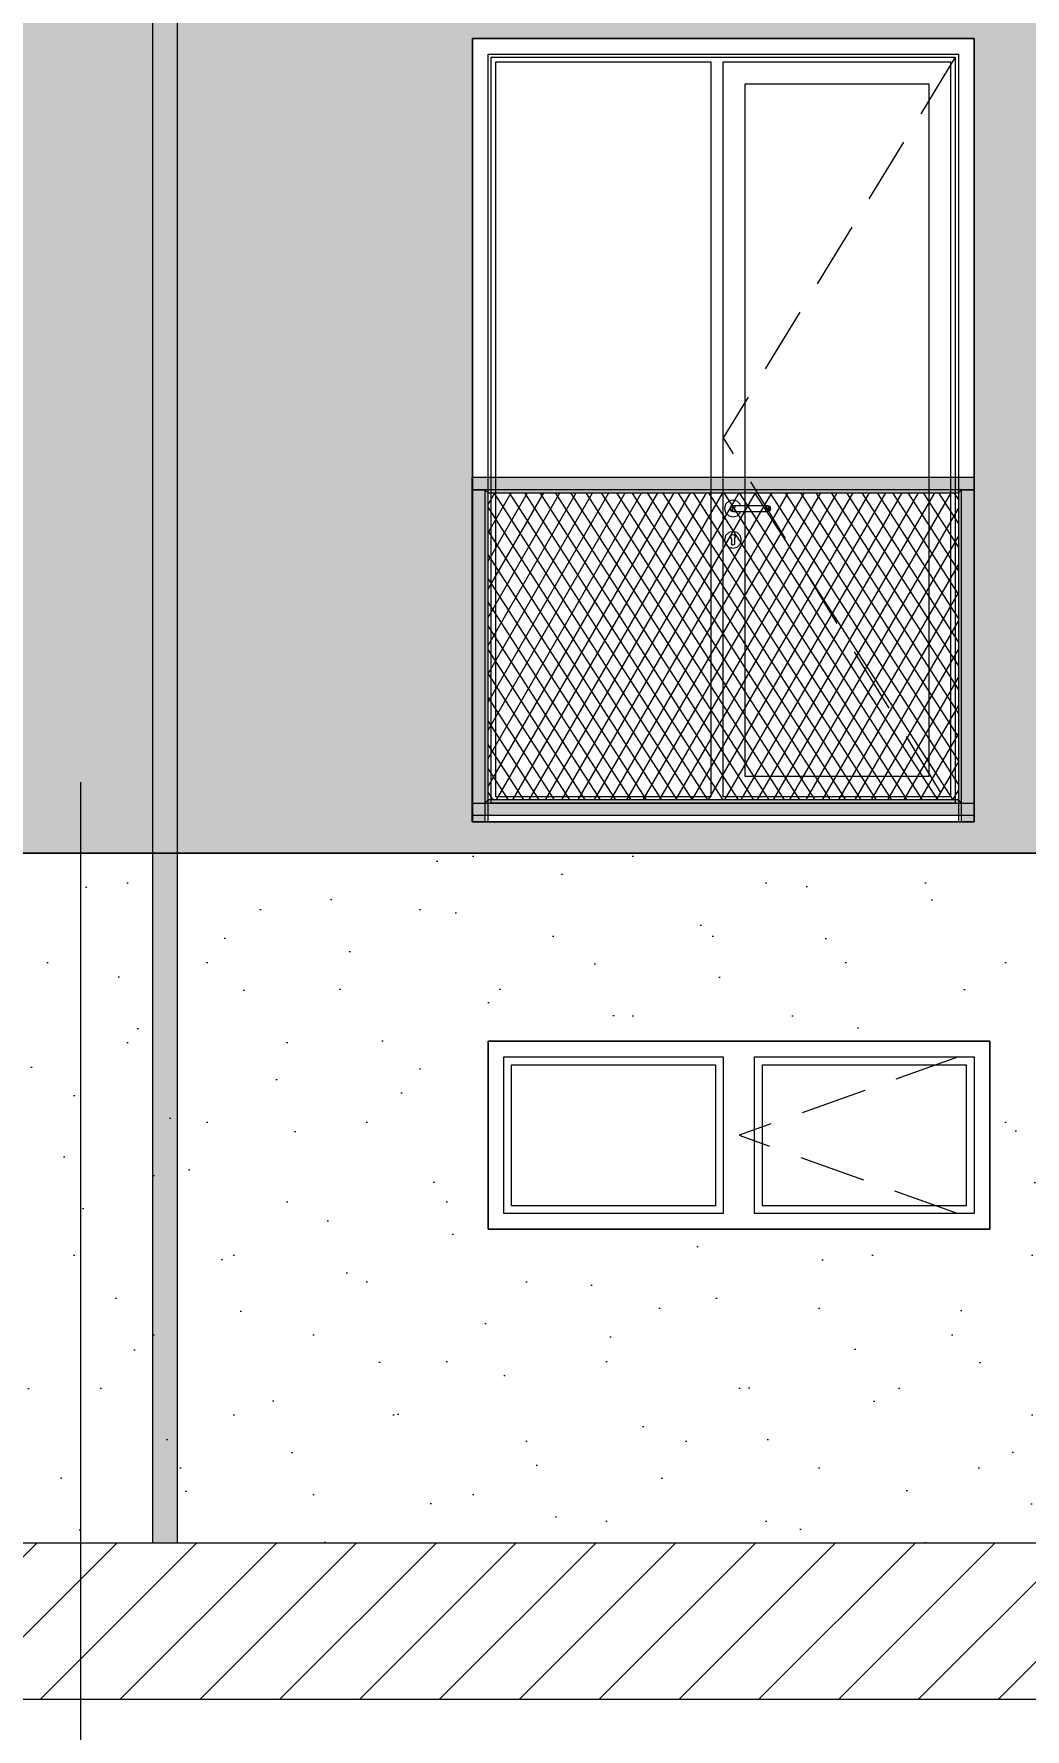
# Model space of a CAD drawing. Header units: millimetres. Extents: x 476244520 to 476657119, y 4620824743 to 4621446928.
# Drawn here: x 476546481 to 476549641, y 4621069851 to 4621075260 of the extents above; entities that cross this region are included whole.
import ezdxf

# ---------------------------------------------------------------- set-up
doc = ezdxf.new("R2010")
doc.units = ezdxf.units.MM
doc.header["$MEASUREMENT"] = 0
doc.linetypes.add('Hidden Line', pattern=[317.5, 211.666667, -105.833333])
for name, color, linetype, lineweight in [('0_Pen_No__250_Pen_No__255', 255, 'Continuous', 0), ('0_Pen_No__250_Pen_No__7', 7, 'Continuous', 0), ('2D Drafting - General_Pen_No__30_Pen_No__9_Pen_No__9_Pen_No__253', 252, 'Continuous', 0), ('2D Drafting - General_Pen_No__30_Pen_No__9_Pen_No__9_Pen_No__7', 7, 'Continuous', 0), ('2D Drafting - General_Pen_No__7_Pen_No__250', 7, 'Continuous', 0), ('2D Drafting - General_Pen_No__7_Pen_No__7', 7, 'Continuous', 0), ('New_2D Drafting - General_Pen_No__30_Pen_No__9_Pen_No__9_Pen_No__255', 255, 'Continuous', 0), ('New_2D Drafting - General_Pen_No__30_Pen_No__9_Pen_No__9_Pen_No__7', 7, 'Continuous', 0), ('New_2D Drafting - General_Pen_No__4', 7, 'Continuous', 0), ('New_2D Drafting - General_Pen_No__42', 250, 'Continuous', 0), ('New_2D Drafting - General_Pen_No__7', 7, 'Continuous', 0), ('New_Structural - Bearing_Pen_No__250', 7, 'Continuous', 0), ('New_Structural - Bearing_Pen_No__7', 7, 'Continuous', 0), ('Structural - Bearing_Pen_No__7', 7, 'Continuous', 0), ('zoma_Pen_No__142', 142, 'Continuous', 0), ('zoma_Pen_No__5_Pen_No__5_Pen_No__142', 142, 'Continuous', 0)]:
    doc.layers.add(name, color=color, linetype=linetype, lineweight=lineweight)
doc.layers.add('zoma', color=7, linetype='Continuous')
doc.styles.add('GENERATED_STYLE_2', font='arial.ttf')
doc.dimstyles.new('GENERATED_STYLE__1', dxfattribs={"dimtxt": 200, "dimasz": 64.421331, "dimexe": 0.18, "dimexo": 3, "dimgap": 0.09, "dimtad": 1, "dimtih": 1, "dimtoh": 1, "dimlfac": 0.001, "dimzin": 0, "dimdsep": 46, "dimtxsty": 'GENERATED_STYLE_2', "dimblk": 'ARROWHEAD_2', "dimblk1": 'ARROWHEAD_2', "dimblk2": 'ARROWHEAD_2', "dimcen": 0.09, "dimclrd": 142, "dimclre": 142, "dimclrt": 142, "dimadec": 0, "dimazin": 0, "dimtfac": 1, "dimtdec": 4, "dimtmove": 0, "dimatfit": 3, "dimfxl": 1, "dimtolj": 1, "dimtzin": 0, "dimarcsym": 0})

# ---------------------------------------------------------------- blocks, each defined once
blk = doc.blocks.new('*D172', base_point=(476844527.1, 4621385791))
at = {"layer": 'zoma_Pen_No__142', "color": 142, "linetype": 'Continuous', "lineweight": 0, "transparency": 16777216}
for p, q in [((476539702.8, 4621067661.4), (476539702.8, 4621067788.5)), ((476581502.8, 4621067661.4), (476581502.8, 4621067788.5)), ((476539727.3, 4621067767.3), (476539678.3, 4621067682.6)), ((476581478.3, 4621067682.6), (476581527.3, 4621067767.3)), ((476539661.3, 4621067725), (476539702.8, 4621067725)), ((476539702.8, 4621067725), (476581502.8, 4621067725)), ((476581502.8, 4621067725), (476581544.2, 4621067725))]:
    blk.add_line(p, q, dxfattribs=at)
at = {"layer": 'zoma_Pen_No__142', "color": 142, "lineweight": 0, "transparency": 16777216, "insert": (476560260.9, 4621067765), "char_height": 200, "attachment_point": 7, "style": 'GENERATED_STYLE_2'}
blk.add_mtext('\\A1;{\\pql;\\fArial CYR|b0|i0|c204|p34;41.80}', dxfattribs=at)
blk = doc.blocks.new('ARROWHEAD_2')
at = {"color": 0, "linetype": 'Continuous', "lineweight": 0}
for p, q in [((0, 0), (-1, 0)), ((-0.378, -0.655), (0.378, 0.655))]:
    blk.add_line(p, q, dxfattribs=at)
blk = doc.blocks.new('*D175', base_point=(476844527.1, 4621385791))
at = {"layer": 'zoma_Pen_No__142', "color": 142, "linetype": 'Continuous', "lineweight": 0, "transparency": 16777216}
for p, q in [((476546454, 4621068559.8), (476546405.1, 4621068475)), ((476546429.5, 4621068453.8), (476546429.5, 4621068581)), ((476546854, 4621068559.8), (476546805.1, 4621068475)), ((476546829.5, 4621068453.8), (476546829.5, 4621068581)), ((476546429.5, 4621068517.4), (476546829.5, 4621068517.4))]:
    blk.add_line(p, q, dxfattribs=at)
blk = doc.blocks.new('*D176', base_point=(476844527.1, 4621385791))
at = {"layer": 'zoma_Pen_No__142', "color": 142, "linetype": 'Continuous', "lineweight": 0, "transparency": 16777216}
for p, q in [((476546854, 4621068559.8), (476546805.1, 4621068475)), ((476546829.5, 4621068453.8), (476546829.5, 4621068581)), ((476553353.5, 4621068559.8), (476553304.5, 4621068475)), ((476553329, 4621068453.8), (476553329, 4621068581)), ((476546829.5, 4621068517.4), (476553329, 4621068517.4))]:
    blk.add_line(p, q, dxfattribs=at)
at = {"layer": 'zoma_Pen_No__142', "color": 142, "lineweight": 0, "transparency": 16777216, "insert": (476549813.2, 4621068557.4), "char_height": 200, "attachment_point": 7, "style": 'GENERATED_STYLE_2'}
blk.add_mtext('\\A1;{\\pql;\\fArial CYR|b0|i0|c204|p34;6.50}', dxfattribs=at)

msp = doc.modelspace()

# ---------------------------------------------------------------- hatches: boundary and pattern name
at = {"layer": '0_Pen_No__250_Pen_No__255', "linetype": 'Continuous', "lineweight": 0, "true_color": 0x3f3f3f}
msp.add_hatch(color=250, dxfattribs=at).paths.add_polyline_path([(476546939.014, 4621070445.479), (476546939.014, 4621082420.346), (476546859.015, 4621082420.346), (476546859.015, 4621070445.479)])
at = {"layer": '2D Drafting - General_Pen_No__30_Pen_No__9_Pen_No__9_Pen_No__253', "linetype": 'Continuous', "lineweight": 0}
h = msp.add_hatch(dxfattribs=at)
h.set_pattern_fill('BRICK___RUNNING_BOND', color=252, style=0, pattern_type=2)
h.set_pattern_definition([(0, (476584677.18, 4621075479.1), (0, 66.64), []), (90, (476584677.18, 4621075479.1), (-244.8, 0), [66.64, -66.64]), (90, (476584799.58, 4621075545.74), (-244.8, 0), [66.64, -66.64])])
h.paths.add_polyline_path([(476539459.138, 4621072645.531), (476540629.005, 4621072645.531), (476540629.014, 4621075245.539), (476540629.014, 4621076667.176), (476540629.014, 4621084845.531), (476540629.014, 4621085057.885), (476540629.014, 4621085545.532), (476546429.014, 4621085545.532), (476546429.014, 4621072645.531), (476553686.976, 4621072645.531), (476553729.155, 4621072645.531), (476553729.155, 4621075945.533), (476553729.155, 4621078445.544), (476553729.155, 4621079070.057), (476553729.155, 4621085545.544), (476557529.011, 4621085545.544), (476557529.011, 4621075245.549), (476556929.206, 4621075245.549), (476556929.206, 4621070445.499), (476563929.127, 4621070445.499), (476563929.127, 4621075251.999), (476563329.323, 4621075251.999), (476563329.323, 4621085545.544), (476567129.179, 4621085545.544), (476567129.179, 4621072645.445), (476569940.806, 4621072645.445), (476569940.806, 4621072645.531), (476570829.494, 4621072645.531), (476572429.494, 4621072645.531), (476574429.014, 4621072645.531), (476574429.014, 4621085545.532), (476580229.014, 4621085545.532), (476580229.014, 4621072645.531), (476581399.049, 4621072645.531), (476581399.049, 4621085945.125), (476580317.511, 4621085945.125), (476574428.978, 4621085945.125), (476553729.155, 4621085945.125), (476546829.014, 4621085945.125), (476539459.138, 4621085945.125)])
h.paths.add_polyline_path([(476546829.014, 4621082345.544), (476546829.014, 4621084845.531), (476553329.014, 4621084845.531), (476553329.014, 4621082345.544)], flags=0)
h.paths.add_polyline_path([(476546829.014, 4621075945.533), (476546829.014, 4621078445.544), (476553329.014, 4621078445.544), (476553329.014, 4621075945.533)], flags=0)
h.paths.add_polyline_path([(476546829.014, 4621079145.544), (476546829.014, 4621081645.544), (476553329.014, 4621081645.544), (476553329.014, 4621079145.544)], flags=0)
h.paths.add_polyline_path([(476549474.939, 4621072745.581), (476549479.055, 4621072745.581), (476549479.055, 4621075245.581), (476547879.055, 4621075245.582), (476547879.055, 4621072745.581)], flags=0)
h.paths.add_polyline_path([(476559629.231, 4621083245.531), (476559629.231, 4621084845.531), (476558029.231, 4621084845.531), (476558029.231, 4621083245.531)], flags=0)
h.paths.add_polyline_path([(476559629.231, 4621073645.531), (476559629.231, 4621075245.531), (476558029.231, 4621075245.531), (476558029.231, 4621073645.531)], flags=0)
h.paths.add_polyline_path([(476558029.236, 4621076845.531), (476559629.236, 4621076845.531), (476559629.236, 4621078445.531), (476558029.236, 4621078445.531)], flags=0)
h.paths.add_polyline_path([(476559629.236, 4621080045.531), (476559629.236, 4621081645.531), (476558029.236, 4621081645.531), (476558029.236, 4621080045.531)], flags=0)
h.paths.add_polyline_path([(476559629.014, 4621071445.531), (476559629.014, 4621072045.531), (476558029.442, 4621072045.531), (476558029.442, 4621071445.531)], flags=0)
h.paths.add_polyline_path([(476561228.792, 4621078445.531), (476561228.792, 4621076845.531), (476562828.792, 4621076845.531), (476562828.792, 4621078445.531)], flags=0)
h.paths.add_polyline_path([(476561228.792, 4621080045.531), (476562828.792, 4621080045.531), (476562828.792, 4621081645.531), (476561228.792, 4621081645.531)], flags=0)
h.paths.add_polyline_path([(476561228.797, 4621084845.531), (476561228.797, 4621083245.531), (476562828.797, 4621083245.531), (476562828.797, 4621084845.531)], flags=0)
h.paths.add_polyline_path([(476562828.369, 4621071445.531), (476562828.369, 4621072045.531), (476561228.797, 4621072045.531), (476561228.797, 4621071445.531)], flags=0)
h.paths.add_polyline_path([(476561228.797, 4621073645.531), (476562828.797, 4621073645.531), (476562828.797, 4621075245.531), (476561228.797, 4621075245.531)], flags=0)
h.paths.add_polyline_path([(476568178.997, 4621081645.582), (476568178.997, 4621079145.581), (476569778.997, 4621079145.581), (476569778.997, 4621081645.581)], flags=0)
h.paths.add_polyline_path([(476569778.997, 4621075945.581), (476569778.997, 4621078445.581), (476568178.997, 4621078445.582), (476568178.997, 4621075945.581)], flags=0)
h.paths.add_polyline_path([(476568178.997, 4621082345.581), (476569778.997, 4621082345.581), (476569778.997, 4621084845.581), (476568178.997, 4621084845.582)], flags=0)
h.paths.add_polyline_path([(476571779.011, 4621084845.581), (476571779.011, 4621082345.581), (476573379.011, 4621082345.581), (476573379.011, 4621084845.582)], flags=0)
h.paths.add_polyline_path([(476571779.011, 4621081645.581), (476571779.011, 4621079145.581), (476573379.011, 4621079145.581), (476573379.011, 4621081645.582)], flags=0)
h.paths.add_polyline_path([(476571779.011, 4621075245.581), (476571779.011, 4621072745.581), (476571783.128, 4621072745.581), (476573379.011, 4621072745.581), (476573379.011, 4621075245.582)], flags=0)
h.paths.add_polyline_path([(476571779.011, 4621075945.581), (476573379.011, 4621075945.581), (476573379.011, 4621078445.582), (476571779.011, 4621078445.581)], flags=0)
at = {"layer": '2D Drafting - General_Pen_No__7_Pen_No__7', "linetype": 'Continuous', "lineweight": 0}
h = msp.add_hatch(dxfattribs=at)
h.set_pattern_fill('MASONRY_BLOCK', style=0, pattern_type=2)
h.set_pattern_definition([(45, (476844527.15, 4621385791.04), (-127.27922, 127.27922), [])])
h.paths.add_polyline_path([(476586195.073, 4621070445.452), (476586195.073, 4621069945.453), (476529791.678, 4621069945.453), (476529791.678, 4621070445.443), (476544428.49, 4621070445.473)])
at = {"layer": 'New_2D Drafting - General_Pen_No__30_Pen_No__9_Pen_No__9_Pen_No__255', "linetype": 'Continuous', "lineweight": 0}
for points in [[(476549478.84, 4621073845.583), (476549478.84, 4621073805.583), (476547878.84, 4621073805.583), (476547878.84, 4621073845.583)], [(476547918.846, 4621072745.581), (476547878.84, 4621072745.581), (476547878.84, 4621073805.583), (476547918.846, 4621073805.583)], [(476547918.846, 4621072805.581), (476547928.846, 4621072815.581), (476547928.846, 4621073795.583), (476547918.846, 4621073805.583)], [(476549428.846, 4621073795.583), (476549438.846, 4621073805.583), (476547918.846, 4621073805.583), (476547928.846, 4621073795.583)], [(476549428.846, 4621072815.581), (476549438.846, 4621072805.581), (476549438.846, 4621073805.583), (476549428.846, 4621073795.583)], [(476549478.853, 4621072745.581), (476549438.846, 4621072745.581), (476549438.846, 4621073805.583), (476549478.853, 4621073805.583)], [(476549478.853, 4621072805.581), (476549478.853, 4621072765.581), (476547878.84, 4621072765.581), (476547878.84, 4621072805.581)], [(476549438.846, 4621072805.581), (476549428.846, 4621072815.581), (476547928.846, 4621072815.581), (476547918.846, 4621072805.581)]]:
    msp.add_hatch(color=255, dxfattribs=at).paths.add_polyline_path(points)
at = {"layer": 'New_2D Drafting - General_Pen_No__42', "linetype": 'Continuous', "lineweight": 0}
h = msp.add_hatch(dxfattribs=at)
h.set_pattern_fill('CUT_STONE', color=250, style=0, pattern_type=2)
h.set_pattern_definition([(45, (476844527.15, 4621386591.04), (-254.55844, 254.55844), [0, -240, 0, -360]), (110, (476845327.15, 4621386591.04), (338.28934, 123.12725), [0, -176, 0, -304])])
h.paths.add_polyline_path([(476539529.167, 4621070445.463), (476550828.938, 4621070445.486), (476550828.938, 4621072645.532), (476546429.014, 4621072645.532), (476546429.014, 4621072745.589), (476540629.006, 4621072745.589), (476540629.006, 4621072645.531), (476539529.167, 4621072645.531)])
h.paths.add_polyline_path([(476541129.594, 4621071445.532), (476541129.594, 4621072045.531), (476542729.166, 4621072045.531), (476542729.166, 4621071445.532)], flags=0)
h.paths.add_polyline_path([(476543929.446, 4621071445.532), (476543929.446, 4621072045.531), (476545529.018, 4621072045.531), (476545529.018, 4621071445.532)], flags=0)
h.paths.add_polyline_path([(476549528.582, 4621071445.531), (476549528.582, 4621072045.531), (476547929.01, 4621072045.531), (476547929.01, 4621071445.531)], flags=0)
at = {"layer": 'New_2D Drafting - General_Pen_No__7', "linetype": 'Continuous', "lineweight": 0}
h = msp.add_hatch(dxfattribs=at)
h.set_pattern_fill('BATT_INSULATION', style=0, pattern_type=2)
h.set_pattern_definition([(60, (476844527.15, 4621385791.044), (-38.971143, 22.5), []), (122.833095, (476844527.15, 4621385791.044), (36.8060797, 18.75), [])])
h.paths.add_polyline_path([(476547928.846, 4621073795.583), (476549428.846, 4621073795.583), (476549428.846, 4621072815.581), (476547928.846, 4621072815.581)])

# ---------------------------------------------------------------- linework, layer by layer
at = {"layer": '0_Pen_No__250_Pen_No__7', "color": 7, "linetype": 'Continuous', "lineweight": 0, "flags": 128}
msp.add_lwpolyline([(476546939.014, 4621070445.479), (476546939.014, 4621082420.346), (476546859.015, 4621082420.346), (476546859.015, 4621070445.479)], close=True, dxfattribs=at)
at = {"layer": '2D Drafting - General_Pen_No__30_Pen_No__9_Pen_No__9_Pen_No__7', "color": 7, "linetype": 'Continuous', "lineweight": 0, "flags": 128}
msp.add_lwpolyline([(476574428.978, 4621085945.125), (476553729.155, 4621085945.125), (476546829.014, 4621085945.125), (476539459.138, 4621085945.125), (476539459.138, 4621072645.531), (476540629.005, 4621072645.531), (476540629.014, 4621075245.539), (476540629.014, 4621076667.176), (476540629.014, 4621084845.531), (476540629.014, 4621085057.885), (476540629.014, 4621085545.532), (476546429.014, 4621085545.532), (476546429.014, 4621072645.531), (476553686.976, 4621072645.531), (476553729.155, 4621072645.531), (476553729.155, 4621075945.533), (476553729.155, 4621078445.544), (476553729.155, 4621079070.057), (476553729.155, 4621085545.544), (476557529.011, 4621085545.544), (476557529.011, 4621075245.549), (476556929.206, 4621075245.549), (476556929.206, 4621070445.499), (476563929.127, 4621070445.499)], dxfattribs=at)
msp.add_lwpolyline([(476549474.939, 4621072745.581), (476549479.055, 4621072745.581), (476549479.055, 4621075245.581), (476547879.055, 4621075245.582), (476547879.055, 4621072745.581)], close=True, dxfattribs=at)
at = {"layer": '2D Drafting - General_Pen_No__7_Pen_No__250', "color": 7, "linetype": 'Continuous', "lineweight": 0, "flags": 128}
msp.add_lwpolyline([(476586195.073, 4621070445.452), (476586195.073, 4621069945.453), (476529791.678, 4621069945.453), (476529791.678, 4621070445.443), (476544428.49, 4621070445.473)], close=True, dxfattribs=at)
at = {"layer": '2D Drafting - General_Pen_No__7_Pen_No__7', "color": 7, "linetype": 'Continuous', "lineweight": 0, "flags": 128}
for points in [[(476549474.939, 4621072745.581), (476547879.055, 4621072745.581), (476547879.055, 4621075245.582), (476549479.055, 4621075245.581)], [(476549479.055, 4621075245.581), (476549479.055, 4621072745.581), (476549474.939, 4621072745.581)]]:
    msp.add_lwpolyline(points, dxfattribs=at)
for points in [[(476547929.055, 4621075195.58), (476549429.055, 4621075195.58), (476549429.055, 4621072745.582), (476547929.055, 4621072745.583)], [(476547939.055, 4621075185.58), (476549419.055, 4621075185.58), (476549419.055, 4621072805.583), (476547939.055, 4621072805.583)], [(476547954.055, 4621075170.58), (476548639.055, 4621075170.58), (476548639.055, 4621072825.583), (476547954.055, 4621072825.583)], [(476548679.051, 4621075170.58), (476549404.055, 4621075170.58), (476549404.055, 4621072825.583), (476548679.055, 4621072825.583)], [(476548749.055, 4621075100.58), (476549334.055, 4621075100.58), (476549334.055, 4621072890.583), (476548749.055, 4621072890.583)]]:
    msp.add_lwpolyline(points, close=True, dxfattribs=at)
at = {"layer": '2D Drafting - General_Pen_No__7_Pen_No__7', "color": 7, "linetype": 'Hidden Line', "lineweight": 0, "flags": 128}
for points in [[(476549419.055, 4621075185.58), (476548679.055, 4621073971.458), (476549428.278, 4621072746.866)], [(476549429.055, 4621071995.531), (476548729.269, 4621071745.531), (476549429.055, 4621071495.531)]]:
    msp.add_lwpolyline(points, dxfattribs=at)
at = {"layer": 'New_2D Drafting - General_Pen_No__30_Pen_No__9_Pen_No__9_Pen_No__7', "color": 7, "linetype": 'Continuous', "lineweight": 0, "flags": 128}
for points in [[(476549478.84, 4621073845.583), (476549478.84, 4621073805.583), (476547878.84, 4621073805.583), (476547878.84, 4621073845.583)], [(476547918.846, 4621072745.581), (476547878.84, 4621072745.581), (476547878.84, 4621073805.583), (476547918.846, 4621073805.583)], [(476547918.846, 4621072805.581), (476547928.846, 4621072815.581), (476547928.846, 4621073795.583), (476547918.846, 4621073805.583)], [(476549428.846, 4621073795.583), (476549438.846, 4621073805.583), (476547918.846, 4621073805.583), (476547928.846, 4621073795.583)], [(476549428.846, 4621072815.581), (476549438.846, 4621072805.581), (476549438.846, 4621073805.583), (476549428.846, 4621073795.583)], [(476549478.853, 4621072745.581), (476549438.846, 4621072745.581), (476549438.846, 4621073805.583), (476549478.853, 4621073805.583)], [(476549478.853, 4621072805.581), (476549478.853, 4621072765.581), (476547878.84, 4621072765.581), (476547878.84, 4621072805.581)], [(476549438.846, 4621072805.581), (476549428.846, 4621072815.581), (476547928.846, 4621072815.581), (476547918.846, 4621072805.581)]]:
    msp.add_lwpolyline(points, close=True, dxfattribs=at)
at = {"layer": 'New_2D Drafting - General_Pen_No__4', "color": 7, "linetype": 'Continuous', "lineweight": 0, "flags": 128}
for points in [[(476547928.846, 4621073795.583), (476549428.846, 4621073795.583), (476549428.846, 4621072815.581), (476547928.846, 4621072815.581)], [(476539529.167, 4621070445.463), (476550828.938, 4621070445.486), (476550828.938, 4621072645.532), (476546429.014, 4621072645.532), (476546429.014, 4621072745.589), (476540629.006, 4621072745.589), (476540629.006, 4621072645.531), (476539529.167, 4621072645.531)], [(476549528.582, 4621071445.531), (476549528.582, 4621072045.531), (476547929.01, 4621072045.531), (476547929.01, 4621071445.531)]]:
    msp.add_lwpolyline(points, close=True, dxfattribs=at)
at = {"layer": 'New_Structural - Bearing_Pen_No__250', "color": 7, "linetype": 'Continuous', "lineweight": 0}
for p, q in [((476548686.563, 4621073759.081), (476548682.945, 4621073745.581)), ((476548682.945, 4621073745.581), (476548686.563, 4621073732.081)), ((476548696.445, 4621073768.964), (476548686.563, 4621073759.081)), ((476548709.945, 4621073772.581), (476548696.445, 4621073768.964)), ((476548702.874, 4621073752.653), (476548699.945, 4621073745.581)), ((476548699.945, 4621073745.581), (476548702.874, 4621073738.51)), ((476548704.426, 4621073752.653), (476548701.667, 4621073745.581)), ((476548701.667, 4621073745.581), (476548704.426, 4621073738.51)), ((476548709.945, 4621073755.581), (476548702.874, 4621073752.653)), ((476548702.874, 4621073738.51), (476548709.945, 4621073735.581)), ((476548709.241, 4621073752.653), (476548707.129, 4621073745.581)), ((476548707.129, 4621073745.581), (476548709.241, 4621073738.51)), ((476548723.445, 4621073768.964), (476548709.945, 4621073772.581)), ((476548709.945, 4621073755.581), (476548711.087, 4621073755.581)), ((476548711.087, 4621073755.581), (476548714.339, 4621073755.581)), ((476548714.339, 4621073755.581), (476548719.205, 4621073755.581)), ((476548716.446, 4621073752.653), (476548715.303, 4621073745.581)), ((476548715.303, 4621073745.581), (476548716.446, 4621073738.51)), ((476548719.205, 4621073755.581), (476548724.945, 4621073755.581)), ((476548733.328, 4621073759.081), (476548723.445, 4621073768.964)), ((476548724.945, 4621073755.581), (476548804.945, 4621073755.581)), ((476548734.266, 4621073755.581), (476548733.328, 4621073759.081)), ((476548804.945, 4621073755.581), (476548810.686, 4621073755.581)), ((476548810.686, 4621073755.581), (476548815.552, 4621073755.581)), ((476548813.445, 4621073752.653), (476548814.587, 4621073745.581)), ((476548814.587, 4621073745.581), (476548813.445, 4621073738.51)), ((476548815.552, 4621073755.581), (476548818.804, 4621073755.581)), ((476548818.804, 4621073755.581), (476548819.945, 4621073755.581)), ((476548819.945, 4621073755.581), (476548827.016, 4621073752.653)), ((476548827.016, 4621073738.51), (476548819.945, 4621073735.581)), ((476548820.65, 4621073752.653), (476548822.762, 4621073745.581)), ((476548822.762, 4621073745.581), (476548820.65, 4621073738.51)), ((476548825.464, 4621073752.653), (476548828.223, 4621073745.581)), ((476548828.223, 4621073745.581), (476548825.464, 4621073738.51)), ((476548827.016, 4621073752.653), (476548829.945, 4621073745.581)), ((476548829.945, 4621073745.581), (476548827.016, 4621073738.51)), ((476548686.563, 4621073732.081), (476548696.445, 4621073722.199)), ((476548696.445, 4621073722.199), (476548709.945, 4621073718.581)), ((476548709.945, 4621073735.581), (476548711.087, 4621073735.581)), ((476548709.945, 4621073718.581), (476548723.445, 4621073722.199)), ((476548711.087, 4621073735.581), (476548714.339, 4621073735.581)), ((476548714.339, 4621073735.581), (476548719.205, 4621073735.581)), ((476548719.205, 4621073735.581), (476548724.945, 4621073735.581)), ((476548723.445, 4621073722.199), (476548733.328, 4621073732.081)), ((476548724.945, 4621073735.581), (476548804.945, 4621073735.581)), ((476548733.328, 4621073732.081), (476548734.266, 4621073735.581)), ((476548804.945, 4621073735.581), (476548810.686, 4621073735.581)), ((476548810.686, 4621073735.581), (476548815.552, 4621073735.581)), ((476548815.552, 4621073735.581), (476548818.804, 4621073735.581)), ((476548818.804, 4621073735.581), (476548819.945, 4621073735.581)), ((476548686.563, 4621073659.081), (476548682.945, 4621073645.581)), ((476548682.945, 4621073645.581), (476548686.563, 4621073632.081)), ((476548696.445, 4621073668.964), (476548686.563, 4621073659.081)), ((476548686.563, 4621073632.081), (476548696.445, 4621073622.199)), ((476548709.945, 4621073672.581), (476548696.445, 4621073668.964)), ((476548703.225, 4621073657.221), (476548702.478, 4621073655.274)), ((476548704.945, 4621073649.981), (476548702.478, 4621073655.274)), ((476548703.225, 4621073657.221), (476548704.57, 4621073660.725)), ((476548704.57, 4621073660.725), (476548709.945, 4621073663.007)), ((476548704.945, 4621073648.468), (476548704.945, 4621073649.981)), ((476548704.945, 4621073648.468), (476548704.945, 4621073645.581)), ((476548704.945, 4621073645.581), (476548704.945, 4621073642.695)), ((476548704.945, 4621073642.695), (476548704.945, 4621073636.921)), ((476548704.945, 4621073636.921), (476548704.945, 4621073633.081)), ((476548706.41, 4621073629.546), (476548704.945, 4621073633.081)), ((476548709.945, 4621073628.081), (476548706.41, 4621073629.546)), ((476548723.445, 4621073668.964), (476548709.945, 4621073672.581)), ((476548709.945, 4621073663.007), (476548715.321, 4621073660.725)), ((476548713.481, 4621073629.546), (476548709.945, 4621073628.081)), ((476548714.945, 4621073633.081), (476548713.481, 4621073629.546)), ((476548717.413, 4621073655.274), (476548714.945, 4621073649.981)), ((476548714.945, 4621073649.981), (476548714.945, 4621073648.468)), ((476548714.945, 4621073648.468), (476548714.945, 4621073645.581)), ((476548714.945, 4621073645.581), (476548714.945, 4621073642.695)), ((476548714.945, 4621073642.695), (476548714.945, 4621073636.921)), ((476548714.945, 4621073636.921), (476548714.945, 4621073633.081)), ((476548716.666, 4621073657.221), (476548715.321, 4621073660.725)), ((476548716.666, 4621073657.221), (476548717.413, 4621073655.274)), ((476548733.328, 4621073659.081), (476548723.445, 4621073668.964)), ((476548723.445, 4621073622.199), (476548733.328, 4621073632.081)), ((476548736.945, 4621073645.581), (476548733.328, 4621073659.081)), ((476548733.328, 4621073632.081), (476548736.945, 4621073645.581)), ((476548696.445, 4621073622.199), (476548709.945, 4621073618.581)), ((476548709.945, 4621073618.581), (476548723.445, 4621073622.199))]:
    msp.add_line(p, q, dxfattribs=at)
at = {"layer": 'New_Structural - Bearing_Pen_No__7', "color": 7, "linetype": 'Continuous', "lineweight": 0}
for p, q in [((476547929.01, 4621071445.531), (476547929.01, 4621072045.531)), ((476549528.582, 4621072045.531), (476549528.582, 4621071445.531)), ((476547979.01, 4621071495.531), (476547979.01, 4621071995.531)), ((476547979.01, 4621071995.531), (476548678.796, 4621071995.531)), ((476548004.01, 4621071520.531), (476548004.01, 4621071970.531)), ((476548004.01, 4621071970.531), (476548653.796, 4621071970.531)), ((476548653.796, 4621071970.531), (476548653.796, 4621071520.531)), ((476548678.796, 4621071995.531), (476548678.796, 4621071495.531)), ((476548778.796, 4621071495.531), (476548778.796, 4621071995.531)), ((476548778.796, 4621071995.531), (476549478.582, 4621071995.531)), ((476548803.796, 4621071520.531), (476548803.796, 4621071970.531)), ((476548803.796, 4621071970.531), (476549453.582, 4621071970.531)), ((476549453.582, 4621071970.531), (476549453.582, 4621071520.531)), ((476549478.582, 4621071995.531), (476549478.582, 4621071495.531)), ((476548653.796, 4621071520.531), (476548004.01, 4621071520.531)), ((476549453.582, 4621071520.531), (476548803.796, 4621071520.531)), ((476548678.796, 4621071495.531), (476547979.01, 4621071495.531)), ((476549478.582, 4621071495.531), (476548778.796, 4621071495.531)), ((476549528.582, 4621071445.531), (476547929.01, 4621071445.531))]:
    msp.add_line(p, q, dxfattribs=at)
at = {"layer": 'Structural - Bearing_Pen_No__7', "color": 7, "linetype": 'Continuous', "lineweight": 0}
msp.add_line((476547929.01, 4621072045.531), (476549528.582, 4621072045.531), dxfattribs=at)
at = {"layer": 'zoma_Pen_No__5_Pen_No__5_Pen_No__142', "color": 142, "linetype": 'Continuous', "lineweight": 0}
msp.add_line((476546629.167, 4621072872.074), (476546629.167, 4621066786.853), dxfattribs=at)

# ---------------------------------------------------------------- dimensions: what is measured, and where the dimension line sits
at = {"layer": 'zoma', "color": 142, "linetype": 'Continuous', "lineweight": 0}
for base, p1, p2, picture, middle in [((476581502.797, 4621067724.959), (476539702.797, 4621076325.506), (476581502.797, 4621078287.446), '*D172', (476560596.855, 4621067864.959)), ((476546829.536, 4621068517.387), (476546429.536, 4621072975.343), (476546829.536, 4621073114.172), '*D175', (476546132.688, 4621068657.387)), ((476553329.014, 4621068517.387), (476546829.536, 4621073114.172), (476553329.014, 4621068517.387), '*D176', (476550072.982, 4621068657.387))]:
    dim = msp.add_linear_dim(base=base, p1=p1, p2=p2, dimstyle='GENERATED_STYLE__1', dxfattribs=at)
    dim.commit()
    dim.dimension.update_dxf_attribs({"geometry": picture, "text_midpoint": middle, "dimtype": 160})

doc.saveas('drawing.dxf')
